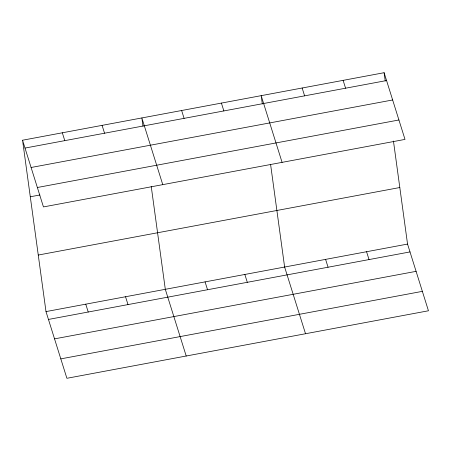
<?xml version="1.0" encoding="UTF-8"?>
<svg xmlns="http://www.w3.org/2000/svg" width="451" height="451" viewBox="0 0 451 451"><rect width="100%" height="100%" fill="white"/><g stroke="black" fill="none" stroke-linecap="round" stroke-linejoin="round"><path stroke-width="0.68" d="M22.55 140.222L384.105 72.707L405.004 139.404L43.454 206.924L22.55 140.222L45.996 311.596L66.895 378.293L428.45 310.778L407.546 244.076L393.452 141.05M25.008 148.069L386.563 80.549M31.096 167.49L392.646 99.97M37.365 187.503L398.921 119.983M30.285 196.777L39.885 194.984M38.256 255.046L399.812 187.526M45.996 311.596L407.546 244.076M48.454 319.443L410.004 251.923M54.543 338.864L416.093 271.344M60.812 358.872L422.361 291.357M343.126 80.357L345.584 88.204M366.573 251.731L369.031 259.579M302.153 88.007L304.611 95.854M325.594 259.381L328.057 267.229M282.078 162.36L261.174 95.663L262.307 103.939M305.524 333.734L284.62 267.031L270.623 164.7M221.402 103.087L223.865 110.935M244.848 274.462L247.306 282.309M181.635 110.518L184.093 118.365M205.075 281.886L207.539 289.734M162.766 184.639L141.862 117.942L142.995 126.218M186.212 356.014L165.308 289.317L151.215 186.286M102.089 125.372L104.553 133.214M125.536 296.741L127.994 304.588M62.323 132.797L64.781 140.644M85.763 304.171L88.227 312.019M384.105 72.707L385.233 80.983"/></g></svg>
